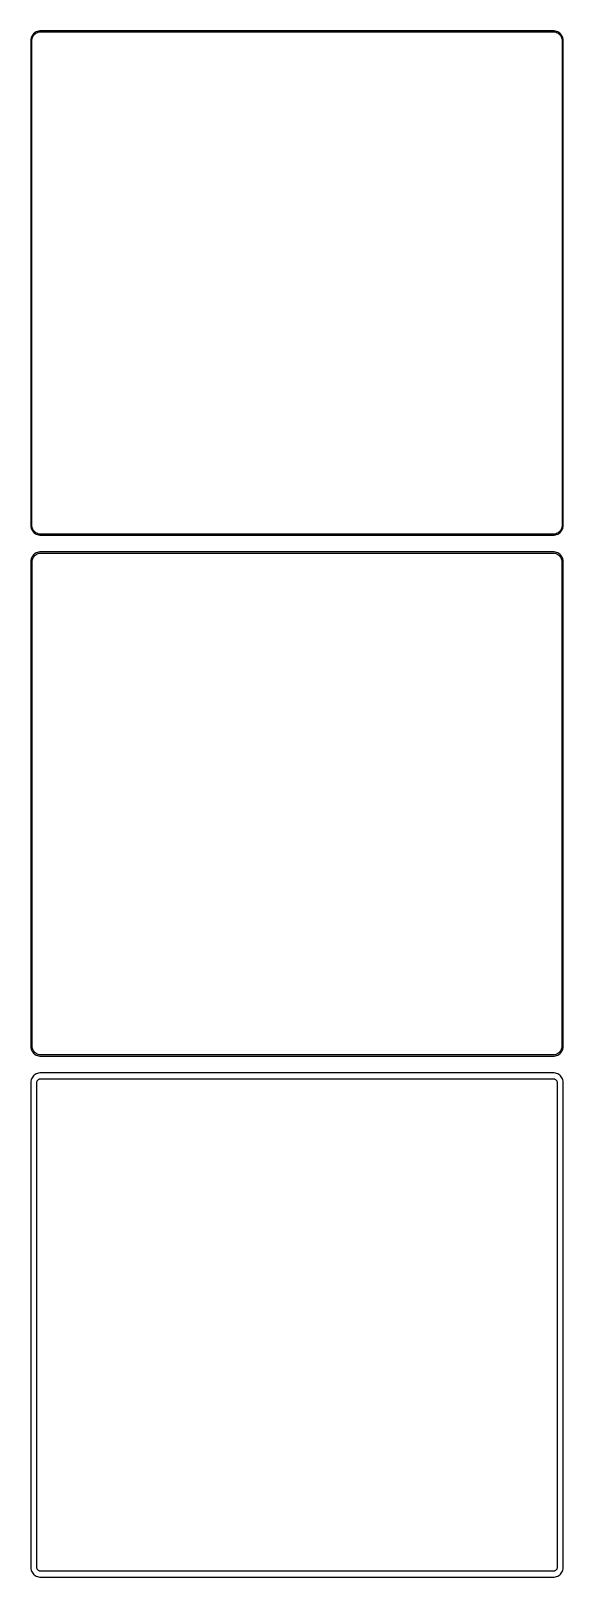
# Model space of a CAD drawing. Header units: metres. Extents: x -142 to 142, y 702 to 1530.
import ezdxf

# ---------------------------------------------------------------- set-up
doc = ezdxf.new("R2010")
doc.units = ezdxf.units.M

msp = doc.modelspace()

# ---------------------------------------------------------------- linework, layer by layer
for p, q in [((-142.461, 1525.63), (-142.5, 1525)), ((-142.5, 1525), (-142.5, 1265)), ((-142.343, 1526.24), (-142.461, 1525.63)), ((-142.149, 1526.84), (-142.343, 1526.24)), ((-141.882, 1527.41), (-142.149, 1526.84)), ((-142, 1524.75), (-141.963, 1525.35)), ((-142, 1265.25), (-142, 1524.75)), ((-141.963, 1525.35), (-141.851, 1525.93)), ((-141.545, 1527.94), (-141.882, 1527.41)), ((-141.851, 1525.93), (-141.666, 1526.5)), ((-141.666, 1526.5), (-141.412, 1527.04)), ((-141.145, 1528.42), (-141.545, 1527.94)), ((-141.412, 1527.04), (-141.093, 1527.54)), ((-140.687, 1528.85), (-141.145, 1528.42)), ((-141.093, 1527.54), (-140.713, 1528)), ((-140.713, 1528), (-140.278, 1528.41)), ((-140.179, 1529.22), (-140.687, 1528.85)), ((-140.278, 1528.41), (-139.795, 1528.76)), ((-139.629, 1529.52), (-140.179, 1529.22)), ((-139.795, 1528.76), (-139.272, 1529.05)), ((-139.045, 1529.76), (-139.629, 1529.52)), ((-139.272, 1529.05), (-138.718, 1529.27)), ((-138.437, 1529.91), (-139.045, 1529.76)), ((-138.718, 1529.27), (-138.14, 1529.42)), ((-137.814, 1529.99), (-138.437, 1529.91)), ((-138.14, 1529.42), (-137.548, 1529.49)), ((137.814, 1529.99), (-137.814, 1529.99)), ((-137.548, 1529.49), (137.548, 1529.49)), ((137.548, 1529.49), (138.14, 1529.42)), ((138.437, 1529.91), (137.814, 1529.99)), ((138.14, 1529.42), (138.718, 1529.27)), ((139.045, 1529.76), (138.437, 1529.91)), ((138.718, 1529.27), (139.272, 1529.05)), ((139.629, 1529.52), (139.045, 1529.76)), ((139.272, 1529.05), (139.795, 1528.76)), ((140.179, 1529.22), (139.629, 1529.52)), ((139.795, 1528.76), (140.278, 1528.41)), ((140.687, 1528.85), (140.179, 1529.22)), ((140.278, 1528.41), (140.713, 1528)), ((141.145, 1528.42), (140.687, 1528.85)), ((140.713, 1528), (141.093, 1527.54)), ((141.093, 1527.54), (141.412, 1527.04)), ((141.545, 1527.94), (141.145, 1528.42)), ((141.412, 1527.04), (141.666, 1526.5)), ((141.882, 1527.41), (141.545, 1527.94)), ((141.666, 1526.5), (141.851, 1525.93)), ((141.851, 1525.93), (141.963, 1525.35)), ((142.149, 1526.84), (141.882, 1527.41)), ((141.963, 1525.35), (142, 1524.75)), ((142, 1524.75), (142, 1265.25)), ((142.343, 1526.24), (142.149, 1526.84)), ((142.461, 1525.63), (142.343, 1526.24)), ((142.5, 1525), (142.461, 1525.63)), ((142.5, 1265), (142.5, 1525)), ((-142.5, 1265), (-142.461, 1264.37)), ((-142.461, 1264.37), (-142.343, 1263.76)), ((-142.343, 1263.76), (-142.149, 1263.16)), ((-142.149, 1263.16), (-141.882, 1262.59)), ((-141.963, 1264.65), (-142, 1265.25)), ((-141.851, 1264.07), (-141.963, 1264.65)), ((-141.882, 1262.59), (-141.545, 1262.06)), ((-141.666, 1263.5), (-141.851, 1264.07)), ((-141.412, 1262.96), (-141.666, 1263.5)), ((-141.545, 1262.06), (-141.145, 1261.58)), ((-141.093, 1262.46), (-141.412, 1262.96)), ((-141.145, 1261.58), (-140.687, 1261.15)), ((-140.713, 1262), (-141.093, 1262.46)), ((-140.278, 1261.59), (-140.713, 1262)), ((-140.687, 1261.15), (-140.179, 1260.78)), ((-139.795, 1261.24), (-140.278, 1261.59)), ((-140.179, 1260.78), (-139.629, 1260.48)), ((-139.272, 1260.95), (-139.795, 1261.24)), ((-139.629, 1260.48), (-139.045, 1260.24)), ((-138.718, 1260.73), (-139.272, 1260.95)), ((-139.045, 1260.24), (-138.437, 1260.09)), ((-138.14, 1260.58), (-138.718, 1260.73)), ((-138.437, 1260.09), (-137.814, 1260.01)), ((-137.548, 1260.51), (-138.14, 1260.58)), ((-137.814, 1260.01), (137.814, 1260.01)), ((137.548, 1260.51), (-137.548, 1260.51)), ((138.14, 1260.58), (137.548, 1260.51)), ((137.814, 1260.01), (138.437, 1260.09)), ((138.718, 1260.73), (138.14, 1260.58)), ((138.437, 1260.09), (139.045, 1260.24)), ((139.272, 1260.95), (138.718, 1260.73)), ((139.045, 1260.24), (139.629, 1260.48)), ((139.795, 1261.24), (139.272, 1260.95)), ((139.629, 1260.48), (140.179, 1260.78)), ((140.278, 1261.59), (139.795, 1261.24)), ((140.179, 1260.78), (140.687, 1261.15)), ((140.713, 1262), (140.278, 1261.59)), ((140.687, 1261.15), (141.145, 1261.58)), ((141.093, 1262.46), (140.713, 1262)), ((141.412, 1262.96), (141.093, 1262.46)), ((141.145, 1261.58), (141.545, 1262.06)), ((141.666, 1263.5), (141.412, 1262.96)), ((141.545, 1262.06), (141.882, 1262.59)), ((141.851, 1264.07), (141.666, 1263.5)), ((141.963, 1264.65), (141.851, 1264.07)), ((141.882, 1262.59), (142.149, 1263.16)), ((142, 1265.25), (141.963, 1264.65)), ((142.149, 1263.16), (142.343, 1263.76)), ((142.343, 1263.76), (142.461, 1264.37)), ((142.461, 1264.37), (142.5, 1265)), ((-139.629, 1250.52), (-140.179, 1250.22)), ((-139.045, 1250.76), (-139.629, 1250.52)), ((-138.437, 1250.91), (-139.045, 1250.76)), ((-138.665, 1250.1), (-138.108, 1250.25)), ((-137.814, 1250.99), (-138.437, 1250.91)), ((-138.108, 1250.25), (-137.537, 1250.32)), ((137.814, 1250.99), (-137.814, 1250.99)), ((-137.537, 1250.32), (137.537, 1250.32)), ((137.537, 1250.32), (138.108, 1250.25)), ((138.437, 1250.91), (137.814, 1250.99)), ((138.108, 1250.25), (138.665, 1250.1)), ((139.045, 1250.76), (138.437, 1250.91)), ((139.629, 1250.52), (139.045, 1250.76)), ((140.179, 1250.22), (139.629, 1250.52)), ((-142.461, 1246.63), (-142.5, 1246)), ((-142.5, 1246), (-142.5, 986)), ((-142.343, 1247.24), (-142.461, 1246.63)), ((-142.149, 1247.84), (-142.343, 1247.24)), ((-141.882, 1248.41), (-142.149, 1247.84)), ((-141.545, 1248.94), (-141.882, 1248.41)), ((-141.828, 1245.75), (-141.792, 1246.32)), ((-141.828, 986.25), (-141.828, 1245.75)), ((-141.792, 1246.32), (-141.685, 1246.89)), ((-141.685, 1246.89), (-141.507, 1247.44)), ((-141.145, 1249.42), (-141.545, 1248.94)), ((-141.507, 1247.44), (-141.262, 1247.96)), ((-141.262, 1247.96), (-140.954, 1248.44)), ((-140.687, 1249.85), (-141.145, 1249.42)), ((-140.954, 1248.44), (-140.588, 1248.88)), ((-140.179, 1250.22), (-140.687, 1249.85)), ((-140.588, 1248.88), (-140.168, 1249.28)), ((-140.168, 1249.28), (-139.703, 1249.62)), ((-139.703, 1249.62), (-139.199, 1249.89)), ((-139.199, 1249.89), (-138.665, 1250.1)), ((138.665, 1250.1), (139.199, 1249.89)), ((139.199, 1249.89), (139.703, 1249.62)), ((139.703, 1249.62), (140.168, 1249.28)), ((140.168, 1249.28), (140.588, 1248.88)), ((140.687, 1249.85), (140.179, 1250.22)), ((140.588, 1248.88), (140.954, 1248.44)), ((141.145, 1249.42), (140.687, 1249.85)), ((140.954, 1248.44), (141.262, 1247.96)), ((141.545, 1248.94), (141.145, 1249.42)), ((141.262, 1247.96), (141.507, 1247.44)), ((141.507, 1247.44), (141.685, 1246.89)), ((141.882, 1248.41), (141.545, 1248.94)), ((141.685, 1246.89), (141.792, 1246.32)), ((141.792, 1246.32), (141.828, 1245.75)), ((141.828, 1245.75), (141.828, 986.25)), ((142.149, 1247.84), (141.882, 1248.41)), ((142.343, 1247.24), (142.149, 1247.84)), ((142.461, 1246.63), (142.343, 1247.24)), ((142.5, 1246), (142.461, 1246.63)), ((142.5, 986), (142.5, 1246)), ((-142.5, 986), (-142.461, 985.373)), ((-142.461, 985.373), (-142.343, 984.757)), ((-141.792, 985.676), (-141.828, 986.25)), ((-141.685, 985.111), (-141.792, 985.676)), ((141.792, 985.676), (141.685, 985.111)), ((141.828, 986.25), (141.792, 985.676)), ((142.343, 984.757), (142.461, 985.373)), ((142.461, 985.373), (142.5, 986)), ((-142.343, 984.757), (-142.149, 984.159)), ((-142.149, 984.159), (-141.882, 983.591)), ((-141.882, 983.591), (-141.545, 983.061)), ((-141.507, 984.565), (-141.685, 985.111)), ((-141.545, 983.061), (-141.145, 982.577)), ((-141.262, 984.044), (-141.507, 984.565)), ((-140.954, 983.559), (-141.262, 984.044)), ((-141.145, 982.577), (-140.687, 982.147)), ((-140.588, 983.116), (-140.954, 983.559)), ((-140.687, 982.147), (-140.179, 981.778)), ((-140.168, 982.722), (-140.588, 983.116)), ((-140.179, 981.778), (-139.629, 981.476)), ((-139.703, 982.384), (-140.168, 982.722)), ((-139.199, 982.107), (-139.703, 982.384)), ((-139.629, 981.476), (-139.045, 981.245)), ((-138.665, 981.896), (-139.199, 982.107)), ((-139.045, 981.245), (-138.437, 981.089)), ((-138.108, 981.753), (-138.665, 981.896)), ((-138.437, 981.089), (-137.814, 981.01)), ((-137.537, 981.681), (-138.108, 981.753)), ((-137.814, 981.01), (137.814, 981.01)), ((137.537, 981.681), (-137.537, 981.681)), ((138.108, 981.753), (137.537, 981.681)), ((137.814, 981.01), (138.437, 981.089)), ((138.665, 981.896), (138.108, 981.753)), ((138.437, 981.089), (139.045, 981.245)), ((139.199, 982.107), (138.665, 981.896)), ((139.045, 981.245), (139.629, 981.476)), ((139.703, 982.384), (139.199, 982.107)), ((139.629, 981.476), (140.179, 981.778)), ((140.168, 982.722), (139.703, 982.384)), ((140.588, 983.116), (140.168, 982.722)), ((140.179, 981.778), (140.687, 982.147)), ((140.954, 983.559), (140.588, 983.116)), ((140.687, 982.147), (141.145, 982.577)), ((141.262, 984.044), (140.954, 983.559)), ((141.145, 982.577), (141.545, 983.061)), ((141.507, 984.565), (141.262, 984.044)), ((141.685, 985.111), (141.507, 984.565)), ((141.545, 983.061), (141.882, 983.591)), ((141.882, 983.591), (142.149, 984.159)), ((142.149, 984.159), (142.343, 984.757)), ((-142.149, 968.841), (-142.343, 968.243)), ((-141.882, 969.409), (-142.149, 968.841)), ((-141.545, 969.939), (-141.882, 969.409)), ((-141.145, 970.423), (-141.545, 969.939)), ((-140.687, 970.853), (-141.145, 970.423)), ((-140.179, 971.222), (-140.687, 970.853)), ((-139.629, 971.524), (-140.179, 971.222)), ((-139.045, 971.755), (-139.629, 971.524)), ((-138.437, 971.911), (-139.045, 971.755)), ((-137.814, 971.99), (-138.437, 971.911)), ((-138.148, 968.659), (-137.902, 968.756)), ((-137.902, 968.756), (-137.645, 968.822)), ((137.814, 971.99), (-137.814, 971.99)), ((-137.645, 968.822), (-137.382, 968.855)), ((-137.382, 968.855), (137.382, 968.855)), ((137.382, 968.855), (137.645, 968.822)), ((137.645, 968.822), (137.902, 968.756)), ((138.437, 971.911), (137.814, 971.99)), ((137.902, 968.756), (138.148, 968.659)), ((139.045, 971.755), (138.437, 971.911)), ((139.629, 971.524), (139.045, 971.755)), ((140.179, 971.222), (139.629, 971.524)), ((140.687, 970.853), (140.179, 971.222)), ((141.145, 970.423), (140.687, 970.853)), ((141.545, 969.939), (141.145, 970.423)), ((141.882, 969.409), (141.545, 969.939)), ((142.149, 968.841), (141.882, 969.409)), ((142.343, 968.243), (142.149, 968.841)), ((-142.461, 967.627), (-142.5, 967)), ((-142.5, 967), (-142.5, 707)), ((-142.343, 968.243), (-142.461, 967.627)), ((-139.36, 966.75), (-139.343, 967.014)), ((-139.36, 707.25), (-139.36, 966.75)), ((-139.343, 967.014), (-139.293, 967.275)), ((-139.293, 967.275), (-139.211, 967.527)), ((-139.211, 967.527), (-139.099, 967.766)), ((-139.099, 967.766), (-138.957, 967.99)), ((-138.957, 967.99), (-138.788, 968.194)), ((-138.788, 968.194), (-138.595, 968.376)), ((-138.595, 968.376), (-138.38, 968.531)), ((-138.38, 968.531), (-138.148, 968.659)), ((138.148, 968.659), (138.38, 968.531)), ((138.38, 968.531), (138.595, 968.376)), ((138.595, 968.376), (138.788, 968.194)), ((138.788, 968.194), (138.957, 967.99)), ((138.957, 967.99), (139.099, 967.766)), ((139.099, 967.766), (139.211, 967.527)), ((139.211, 967.527), (139.293, 967.275)), ((139.293, 967.275), (139.343, 967.014)), ((139.343, 967.014), (139.36, 966.75)), ((139.36, 966.75), (139.36, 707.25)), ((142.461, 967.627), (142.343, 968.243)), ((142.5, 967), (142.461, 967.627)), ((142.5, 707), (142.5, 967)), ((-142.5, 707), (-142.461, 706.373)), ((-142.461, 706.373), (-142.343, 705.757)), ((-142.343, 705.757), (-142.149, 705.159)), ((-142.149, 705.159), (-141.882, 704.591)), ((-141.882, 704.591), (-141.545, 704.061)), ((-141.545, 704.061), (-141.145, 703.577)), ((-139.343, 706.986), (-139.36, 707.25)), ((-139.293, 706.725), (-139.343, 706.986)), ((-139.211, 706.473), (-139.293, 706.725)), ((-139.099, 706.234), (-139.211, 706.473)), ((-138.957, 706.01), (-139.099, 706.234)), ((-138.788, 705.806), (-138.957, 706.01)), ((-138.595, 705.624), (-138.788, 705.806)), ((-138.38, 705.469), (-138.595, 705.624)), ((-138.148, 705.341), (-138.38, 705.469)), ((-137.902, 705.244), (-138.148, 705.341)), ((-137.645, 705.178), (-137.902, 705.244)), ((-137.382, 705.145), (-137.645, 705.178)), ((137.382, 705.145), (-137.382, 705.145)), ((137.645, 705.178), (137.382, 705.145)), ((137.902, 705.244), (137.645, 705.178)), ((138.148, 705.341), (137.902, 705.244)), ((138.38, 705.469), (138.148, 705.341)), ((138.595, 705.624), (138.38, 705.469)), ((138.788, 705.806), (138.595, 705.624)), ((138.957, 706.01), (138.788, 705.806)), ((139.099, 706.234), (138.957, 706.01)), ((139.211, 706.473), (139.099, 706.234)), ((139.293, 706.725), (139.211, 706.473)), ((139.343, 706.986), (139.293, 706.725)), ((139.36, 707.25), (139.343, 706.986)), ((141.145, 703.577), (141.545, 704.061)), ((141.545, 704.061), (141.882, 704.591)), ((141.882, 704.591), (142.149, 705.159)), ((142.149, 705.159), (142.343, 705.757)), ((142.343, 705.757), (142.461, 706.373)), ((142.461, 706.373), (142.5, 707)), ((-141.145, 703.577), (-140.687, 703.147)), ((-140.687, 703.147), (-140.179, 702.778)), ((-140.179, 702.778), (-139.629, 702.476)), ((-139.629, 702.476), (-139.045, 702.245)), ((-139.045, 702.245), (-138.437, 702.089)), ((-138.437, 702.089), (-137.814, 702.01)), ((-137.814, 702.01), (137.814, 702.01)), ((137.814, 702.01), (138.437, 702.089)), ((138.437, 702.089), (139.045, 702.245)), ((139.045, 702.245), (139.629, 702.476)), ((139.629, 702.476), (140.179, 702.778)), ((140.179, 702.778), (140.687, 703.147)), ((140.687, 703.147), (141.145, 703.577))]:
    msp.add_line(p, q)

doc.saveas('drawing.dxf')
